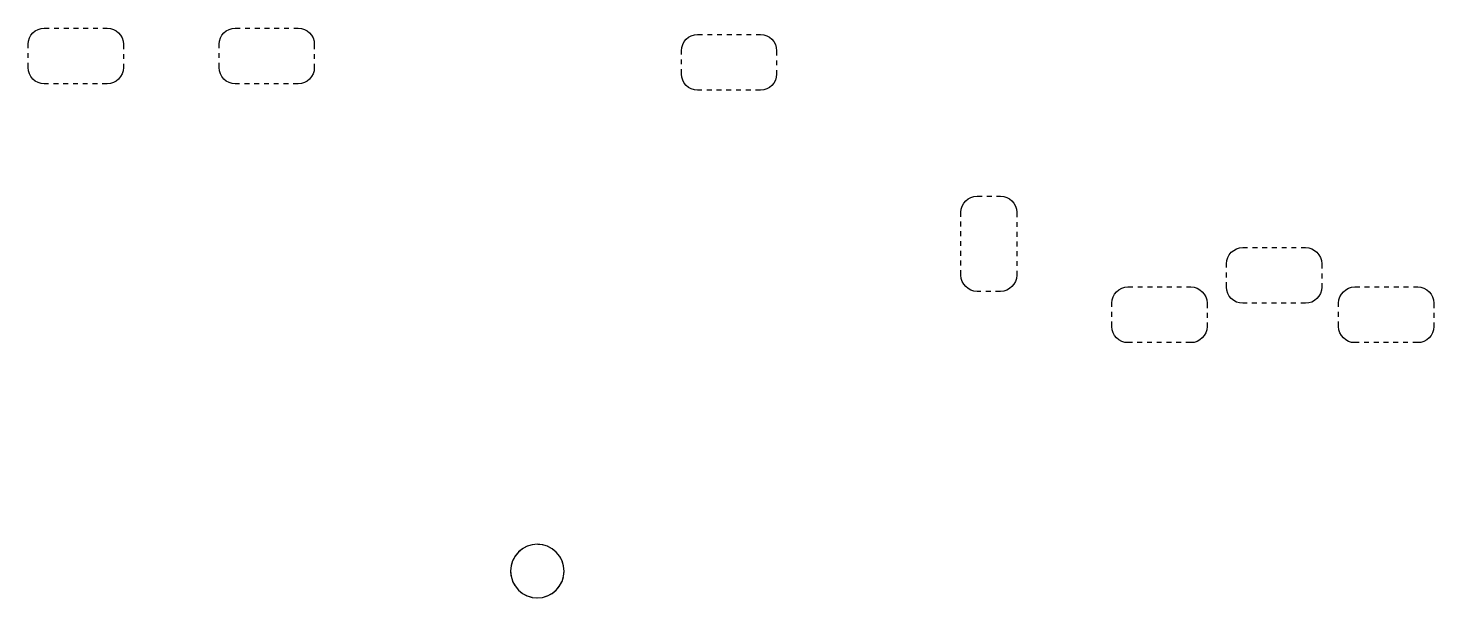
# Model space of a CAD drawing. Extents: x 16.7 to 45.5, y -0.1 to 11.6.
import ezdxf

# ---------------------------------------------------------------- set-up
doc = ezdxf.new("R2010")
doc.units = 0
for name, pattern in [('NEW_LINE1', [0.2, 0.1, -0.1]), ('NEW_LINE2', [0.2, 0.1, -0.1]), ('NEW_LINE3', [0.2, 0.1, -0.1]), ('NEW_LINE4', [0.2, 0.1, -0.1]), ('NEW_LINE5', [0.2, 0.1, -0.1]), ('NEW_LINE6', [0.2, 0.1, -0.1]), ('NEW_LINE7', [0.2, 0.1, -0.1]), ('NEW_LINE8', [0.2, 0.1, -0.1])]:
    doc.linetypes.add(name, pattern=pattern)
doc.layers.add('CAPA_1', color=7, linetype='CONTINUOUS')

msp = doc.modelspace()

# ---------------------------------------------------------------- linework, layer by layer
at = {"layer": 'CAPA_1', "color": 251, "linetype": 'NEW_LINE3'}
msp.add_lwpolyline([(17.01, 11.642), (18.299, 11.642), (18.366, 11.635), (18.428, 11.616), (18.485, 11.585), (18.534, 11.544), (18.575, 11.495), (18.605, 11.439), (18.625, 11.376), (18.632, 11.31), (18.632, 10.831), (18.625, 10.764), (18.605, 10.702), (18.575, 10.646), (18.534, 10.596), (18.485, 10.556), (18.428, 10.525), (18.366, 10.505), (18.299, 10.499), (17.01, 10.499), (16.943, 10.505), (16.881, 10.525), (16.825, 10.556), (16.775, 10.596), (16.735, 10.646), (16.704, 10.702), (16.684, 10.764), (16.678, 10.831), (16.678, 11.31), (16.684, 11.376), (16.704, 11.439), (16.735, 11.495), (16.775, 11.544), (16.825, 11.585), (16.881, 11.616), (16.943, 11.635), (17.01, 11.642)], close=True, dxfattribs=at)
at = {"layer": 'CAPA_1', "color": 251, "linetype": 'NEW_LINE4'}
msp.add_lwpolyline([(20.929, 11.642), (22.218, 11.642), (22.285, 11.635), (22.347, 11.616), (22.404, 11.585), (22.453, 11.544), (22.494, 11.495), (22.524, 11.439), (22.544, 11.376), (22.55, 11.31), (22.55, 10.831), (22.544, 10.764), (22.524, 10.702), (22.494, 10.646), (22.453, 10.596), (22.404, 10.556), (22.347, 10.525), (22.285, 10.505), (22.218, 10.499), (20.929, 10.499), (20.862, 10.505), (20.8, 10.525), (20.743, 10.556), (20.694, 10.596), (20.653, 10.646), (20.623, 10.702), (20.603, 10.764), (20.596, 10.831), (20.596, 11.31), (20.603, 11.376), (20.623, 11.439), (20.653, 11.495), (20.694, 11.544), (20.743, 11.585), (20.8, 11.616), (20.862, 11.635), (20.929, 11.642)], close=True, dxfattribs=at)
at = {"layer": 'CAPA_1', "color": 251, "linetype": 'NEW_LINE1'}
msp.add_lwpolyline([(30.415, 11.511), (31.704, 11.511), (31.771, 11.504), (31.834, 11.485), (31.89, 11.454), (31.939, 11.413), (31.98, 11.364), (32.011, 11.308), (32.03, 11.245), (32.037, 11.179), (32.037, 10.7), (32.03, 10.633), (32.011, 10.571), (31.98, 10.515), (31.939, 10.465), (31.89, 10.425), (31.834, 10.394), (31.771, 10.375), (31.704, 10.368), (30.415, 10.368), (30.348, 10.375), (30.286, 10.394), (30.23, 10.425), (30.18, 10.465), (30.14, 10.515), (30.109, 10.571), (30.09, 10.633), (30.083, 10.7), (30.083, 11.179), (30.09, 11.245), (30.109, 11.308), (30.14, 11.364), (30.18, 11.413), (30.23, 11.454), (30.286, 11.485), (30.348, 11.504), (30.415, 11.511)], close=True, dxfattribs=at)
at = {"layer": 'CAPA_1', "color": 251, "linetype": 'NEW_LINE2'}
msp.add_lwpolyline([(35.818, 6.572), (35.818, 7.862), (35.825, 7.928), (35.844, 7.991), (35.875, 8.047), (35.916, 8.096), (35.965, 8.137), (36.022, 8.168), (36.084, 8.187), (36.151, 8.194), (36.629, 8.194), (36.696, 8.187), (36.758, 8.168), (36.815, 8.137), (36.864, 8.096), (36.905, 8.047), (36.935, 7.991), (36.955, 7.928), (36.962, 7.862), (36.962, 6.572), (36.955, 6.505), (36.935, 6.443), (36.905, 6.387), (36.864, 6.338), (36.815, 6.297), (36.758, 6.266), (36.696, 6.247), (36.629, 6.24), (36.151, 6.24), (36.084, 6.247), (36.022, 6.266), (35.965, 6.297), (35.916, 6.338), (35.875, 6.387), (35.844, 6.443), (35.825, 6.505), (35.818, 6.572)], close=True, dxfattribs=at)
at = {"layer": 'CAPA_1', "color": 251, "linetype": 'NEW_LINE7'}
msp.add_lwpolyline([(41.6, 7.138), (42.89, 7.138), (42.956, 7.132), (43.019, 7.112), (43.075, 7.081), (43.124, 7.041), (43.165, 6.992), (43.196, 6.935), (43.215, 6.873), (43.222, 6.806), (43.222, 6.327), (43.215, 6.261), (43.196, 6.198), (43.165, 6.142), (43.124, 6.093), (43.075, 6.052), (43.019, 6.021), (42.956, 6.002), (42.89, 5.995), (41.6, 5.995), (41.533, 6.002), (41.471, 6.021), (41.415, 6.052), (41.366, 6.093), (41.325, 6.142), (41.294, 6.198), (41.275, 6.261), (41.268, 6.327), (41.268, 6.806), (41.275, 6.873), (41.294, 6.935), (41.325, 6.992), (41.366, 7.041), (41.415, 7.081), (41.471, 7.112), (41.533, 7.132), (41.6, 7.138)], close=True, dxfattribs=at)
at = {"layer": 'CAPA_1', "color": 251, "linetype": 'NEW_LINE5'}
msp.add_lwpolyline([(39.246, 6.33), (40.536, 6.33), (40.603, 6.323), (40.665, 6.304), (40.721, 6.273), (40.771, 6.232), (40.811, 6.183), (40.842, 6.127), (40.861, 6.064), (40.868, 5.998), (40.868, 5.519), (40.861, 5.452), (40.842, 5.39), (40.811, 5.333), (40.771, 5.284), (40.721, 5.244), (40.665, 5.213), (40.603, 5.193), (40.536, 5.187), (39.246, 5.187), (39.18, 5.193), (39.117, 5.213), (39.061, 5.244), (39.012, 5.284), (38.971, 5.333), (38.94, 5.39), (38.921, 5.452), (38.914, 5.519), (38.914, 5.998), (38.921, 6.064), (38.94, 6.127), (38.971, 6.183), (39.012, 6.232), (39.061, 6.273), (39.117, 6.304), (39.18, 6.323), (39.246, 6.33)], close=True, dxfattribs=at)
at = {"layer": 'CAPA_1', "color": 251, "linetype": 'NEW_LINE6'}
msp.add_lwpolyline([(43.901, 6.33), (45.19, 6.33), (45.257, 6.323), (45.319, 6.304), (45.376, 6.273), (45.425, 6.232), (45.465, 6.183), (45.496, 6.127), (45.516, 6.064), (45.522, 5.998), (45.522, 5.519), (45.516, 5.452), (45.496, 5.39), (45.465, 5.333), (45.425, 5.284), (45.376, 5.244), (45.319, 5.213), (45.257, 5.193), (45.19, 5.187), (43.901, 5.187), (43.834, 5.193), (43.772, 5.213), (43.715, 5.244), (43.666, 5.284), (43.625, 5.333), (43.595, 5.39), (43.575, 5.452), (43.568, 5.519), (43.568, 5.998), (43.575, 6.064), (43.595, 6.127), (43.625, 6.183), (43.666, 6.232), (43.715, 6.273), (43.772, 6.304), (43.834, 6.323), (43.901, 6.33)], close=True, dxfattribs=at)
at = {"layer": 'CAPA_1', "color": 30}
msp.add_lwpolyline([(27.126, 1.049), (27.018, 1.039), (26.915, 1.008), (26.82, 0.957), (26.737, 0.888), (26.668, 0.805), (26.618, 0.71), (26.586, 0.607), (26.576, 0.499), (26.586, 0.392), (26.618, 0.289), (26.668, 0.194), (26.737, 0.11), (26.82, 0.042), (26.915, -0.009), (27.018, -0.04), (27.126, -0.051), (27.233, -0.04), (27.336, -0.009), (27.431, 0.042), (27.515, 0.11), (27.583, 0.194), (27.634, 0.289), (27.665, 0.392), (27.676, 0.499), (27.665, 0.607), (27.634, 0.71), (27.583, 0.805), (27.515, 0.888), (27.431, 0.957), (27.336, 1.008), (27.233, 1.039)], close=True, dxfattribs=at)
at = {"layer": 'CAPA_1', "linetype": 'NEW_LINE8'}
msp.add_lwpolyline([(27.126, 1.049), (27.018, 1.039), (26.915, 1.008), (26.82, 0.957), (26.737, 0.888), (26.668, 0.805), (26.618, 0.71), (26.586, 0.607), (26.576, 0.499), (26.586, 0.392), (26.618, 0.289), (26.668, 0.194), (26.737, 0.11), (26.82, 0.042), (26.915, -0.009), (27.018, -0.04), (27.126, -0.051), (27.233, -0.04), (27.336, -0.009), (27.431, 0.042), (27.515, 0.11), (27.583, 0.194), (27.634, 0.289), (27.665, 0.392), (27.676, 0.499), (27.665, 0.607), (27.634, 0.71), (27.583, 0.805), (27.515, 0.888), (27.431, 0.957), (27.336, 1.008), (27.233, 1.039)], close=True, dxfattribs=at)

doc.saveas('drawing.dxf')
